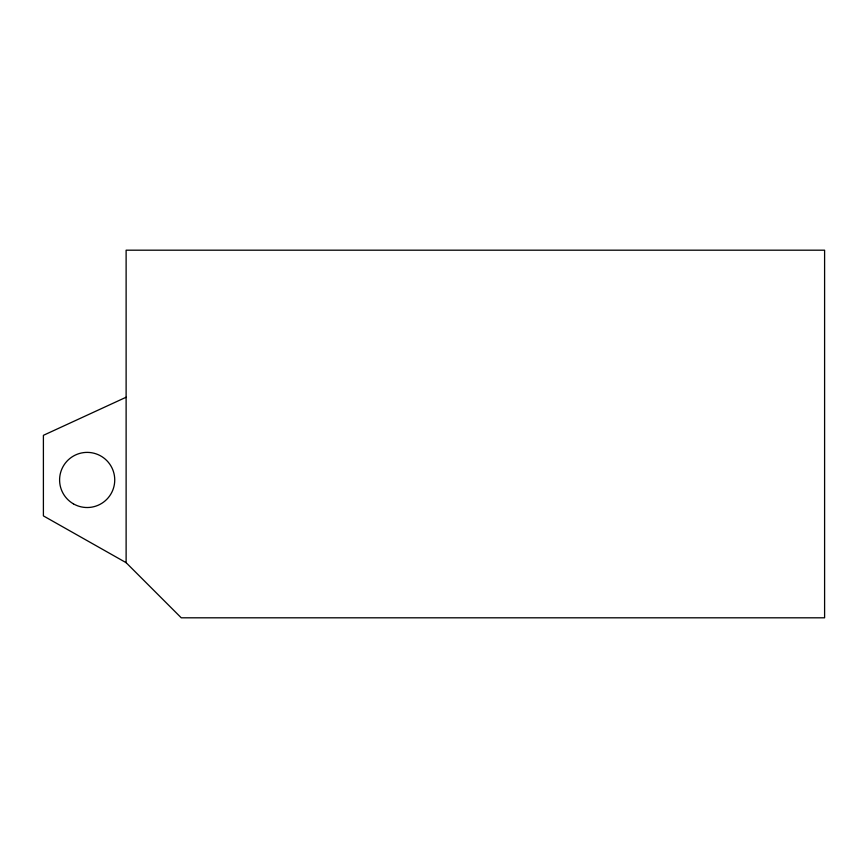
<?xml version="1.0" encoding="UTF-8"?>
<svg xmlns="http://www.w3.org/2000/svg" width="868" height="868" viewBox="0 0 868 868"><rect width="100%" height="100%" fill="white"/><g stroke="black" fill="none" stroke-linecap="round" stroke-linejoin="round"><path stroke-width="1.3" d="M126.12 397.24L43.4 435.324L43.4 515.896L126.12 562.67L181.26 617.81L824.6 617.81L824.6 250.19L126.12 250.19L126.12 562.67M73.379 503.831A27.57 27.57 0 0 0 114.739 479.95A27.57 27.57 0 0 0 73.379 456.08A27.57 27.57 0 0 0 73.379 503.831"/></g></svg>
